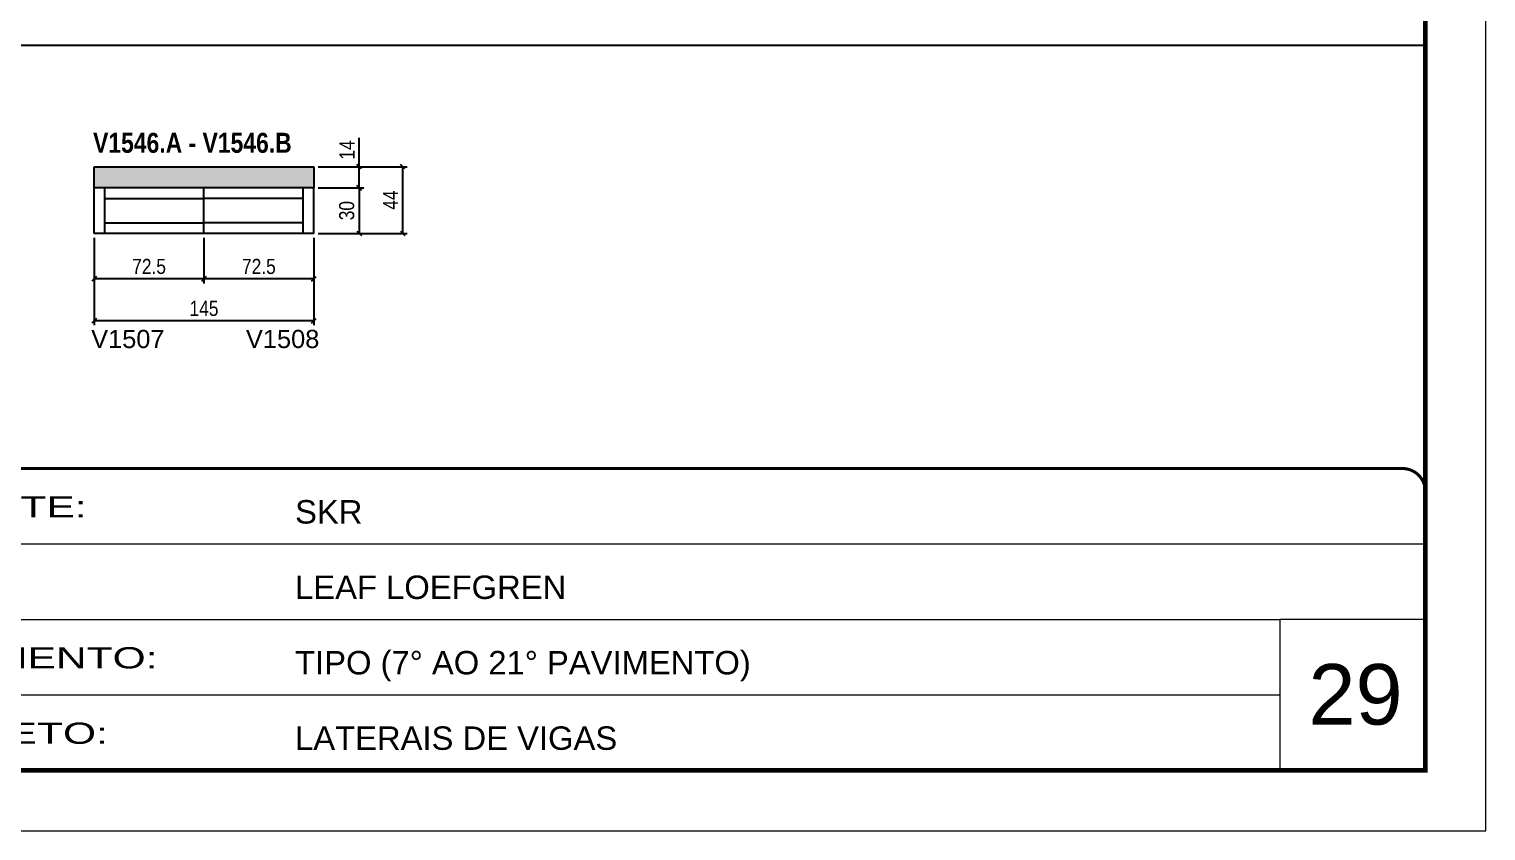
# Model space of a CAD drawing. Extents: x 3309 to 9563, y -2522 to 14608.
# Drawn here: x 3832 to 4794, y 5518 to 6047 of the extents above; entities that cross this region are included whole.
import ezdxf

# ---------------------------------------------------------------- set-up
doc = ezdxf.new("R2010")
doc.units = 0
doc.linetypes.add('CONTINUO', pattern=[0])
doc.linetypes.add('DASHED', pattern=[0.75, 0.5, -0.25])
for name, color, linetype in [('5', 5, 'Continuous'), ('COTA', 241, 'Continuous'), ('NOMENCLATURA', 7, 'Continuous'), ('Painéis', 200, 'Continuous'), ('SARR_2.2x7', 40, 'Continuous')]:
    doc.layers.add(name, color=color, linetype=linetype)
for name, color, linetype, lineweight in [('CARIMBO', 255, 'Continuous', 9), ('Folhas', 255, 'Continuous', 9), ('SARRAFO DE PRESSAO', 251, 'DASHED', 9)]:
    doc.layers.add(name, color=color, linetype=linetype, lineweight=lineweight)
doc.styles.add('ARIAL', font='arial.ttf')
doc.styles.add('COTA TECNICA', font='techl___.ttf', dxfattribs={"height": 10})
doc.styles.get("Standard").update_dxf_attribs({"font": 'arial.ttf'})
doc.styles.add('TECNICA', font='techb___.ttf', dxfattribs={"height": 10})
doc.styles.add('Tecnologia', font='')
doc.styles.get('Tecnologia').set_extended_font_data('Forgotten Futurist')
doc.dimstyles.new('PAINEL', dxfattribs={"dimtxt": 10, "dimasz": 3, "dimexe": 3, "dimexo": 3, "dimgap": 3, "dimtad": 1, "dimdec": 1, "dimzin": 12, "dimdsep": 46, "dimtxsty": 'COTA TECNICA', "dimblk1": 'OBLIQUE', "dimblk2": 'OBLIQUE', "dimsah": 1, "dimcen": 0.9, "dimclrd": 4, "dimclre": 4, "dimclrt": 240, "dimadec": 1, "dimazin": 3, "dimtfac": 1, "dimtdec": 1, "dimtmove": 0, "dimatfit": 3, "dimfxl": 1, "dimtolj": 1, "dimtzin": 12, "dimarcsym": 0})

# ---------------------------------------------------------------- blocks, each defined once
blk = doc.blocks.new('9999999999')
at = {"color": 30, "linetype": 'CONTINUO'}
for p, q in [((98564.56, 34379.64), (99583.98, 34379.64)), ((98564.56, 34329.83), (99487.98, 34329.83)), ((99583.98, 34329.83), (99487.98, 34329.83)), ((99487.98, 34329.83), (99487.98, 34230.21)), ((98564.56, 34280.02), (99487.98, 34280.02))]:
    blk.add_line(p, q, dxfattribs=at)
at = {"color": 30, "linetype": 'CONTINUO', "const_width": 2}
blk.add_lwpolyline([(99583.98, 34230.21), (99583.98, 34414.45, 0.414214), (99568.98, 34429.45), (98228.98, 34429.45, 0.414214), (98213.98, 34414.45), (98213.98, 34245.21, 0.414214), (98228.98, 34230.21), (99583.98, 34230.21)], format="xyb", dxfattribs=at)
at = {"layer": 'Folhas'}
blk.add_lwpolyline([(98138.98, 34190.21), (99623.98, 34190.21), (99623.98, 35240.21), (98138.98, 35240.21)], close=True, dxfattribs=at)
at = {"layer": 'Folhas', "color": 30, "const_width": 3}
blk.add_lwpolyline([(98213.98, 34230.21), (99583.98, 34230.21), (99583.98, 35200.21), (98213.98, 35200.21)], close=True, dxfattribs=at)
at = {"color": 7, "linetype": 'Continuous', "ltscale": 5, "style": 'ARIAL'}
for s, height, p in [('SKR', 15.483, (98837.68, 34393.13)), ('LEAF LOEFGREN', 15.4829, (98837.68, 34343.32)), ('TIPO (7° AO 21° PAVIMENTO)', 15.4829, (98837.68, 34293.51)), ('LATERAIS DE VIGAS', 15.4829, (98837.68, 34243.7))]:
    blk.add_text(s, height=height, dxfattribs=at).set_placement(p)
at = {"layer": 'Folhas', "color": 7, "style": 'Tecnologia', "width": 1.5}
for s, p in [('CLIENTE:', (98573.65, 34397.17)), ('PAVIMENTO:', (98573.65, 34297.5)), ('PROJETO:', (98573.65, 34247.69))]:
    blk.add_text(s, height=14, dxfattribs=at).set_placement(p)
blk = doc.blocks.new('_Oblique')
at = {"color": 0, "linetype": 'ByBlock', "lineweight": -2}
blk.add_line((-0.5, -0.5), (0.5, 0.5), dxfattribs=at)
blk = doc.blocks.new('*D2673')
at = {"layer": 'COTA', "color": 4, "linetype": 'ByBlock', "lineweight": -2, "transparency": 16777216}
for p, q in [((3947.93, 5909.39), (3947.93, 5879.38)), ((4020.43, 5909.39), (4020.43, 5879.38)), ((4020.43, 5882.38), (3947.93, 5882.38))]:
    blk.add_line(p, q, dxfattribs=at)
at = {"layer": 'Defpoints', "color": 0, "linetype": 'ByBlock', "transparency": 16777216}
for p in [(3947.93, 5912.39), (4020.43, 5912.39), (3947.93, 5882.38)]:
    blk.add_point(p, dxfattribs=at)
at = {"layer": 'COTA', "color": 4, "linetype": 'ByBlock', "lineweight": -2, "transparency": 16777216, "xscale": 3, "yscale": 3, "zscale": 3, "rotation": 180}
blk.add_blockref('_Oblique', (3947.93, 5882.38), dxfattribs=at)
at = {"layer": 'COTA', "color": 4, "linetype": 'ByBlock', "lineweight": -2, "transparency": 16777216, "xscale": 3, "yscale": 3, "zscale": 3}
blk.add_blockref('_Oblique', (4020.43, 5882.38), dxfattribs=at)
at = {"layer": 'COTA', "color": 240, "linetype": 'ByBlock', "transparency": 16777216, "insert": (3984.18, 5890.49), "char_height": 10, "attachment_point": 5, "style": 'COTA TECNICA'}
blk.add_mtext('\\A1;72.5', dxfattribs=at)
blk = doc.blocks.new('*D2674')
at = {"layer": 'COTA', "color": 4, "linetype": 'ByBlock', "lineweight": -2, "transparency": 16777216}
for p, q in [((3875.43, 5909.39), (3875.43, 5879.38)), ((3947.93, 5909.39), (3947.93, 5879.38)), ((3947.93, 5882.38), (3875.43, 5882.38))]:
    blk.add_line(p, q, dxfattribs=at)
at = {"layer": 'Defpoints', "color": 0, "linetype": 'ByBlock', "transparency": 16777216}
for p in [(3875.43, 5912.39), (3947.93, 5912.39), (3875.43, 5882.38)]:
    blk.add_point(p, dxfattribs=at)
at = {"layer": 'COTA', "color": 4, "linetype": 'ByBlock', "lineweight": -2, "transparency": 16777216, "xscale": 3, "yscale": 3, "zscale": 3, "rotation": 180}
blk.add_blockref('_Oblique', (3875.43, 5882.38), dxfattribs=at)
at = {"layer": 'COTA', "color": 4, "linetype": 'ByBlock', "lineweight": -2, "transparency": 16777216, "xscale": 3, "yscale": 3, "zscale": 3}
blk.add_blockref('_Oblique', (3947.93, 5882.38), dxfattribs=at)
at = {"layer": 'COTA', "color": 240, "linetype": 'ByBlock', "transparency": 16777216, "insert": (3911.68, 5890.49), "char_height": 10, "attachment_point": 5, "style": 'COTA TECNICA'}
blk.add_mtext('\\A1;72.5', dxfattribs=at)
blk = doc.blocks.new('*D2675')
at = {"layer": 'COTA', "color": 4, "linetype": 'ByBlock', "lineweight": -2, "transparency": 16777216}
for p, q in [((3875.43, 5909.39), (3875.43, 5851.67)), ((4020.43, 5909.39), (4020.43, 5851.67)), ((4020.43, 5854.67), (3875.43, 5854.67))]:
    blk.add_line(p, q, dxfattribs=at)
at = {"layer": 'Defpoints', "color": 0, "linetype": 'ByBlock', "transparency": 16777216}
for p in [(3875.43, 5912.39), (4020.43, 5912.39), (3875.43, 5854.67)]:
    blk.add_point(p, dxfattribs=at)
at = {"layer": 'COTA', "color": 4, "linetype": 'ByBlock', "lineweight": -2, "transparency": 16777216, "xscale": 3, "yscale": 3, "zscale": 3, "rotation": 180}
blk.add_blockref('_Oblique', (3875.43, 5854.67), dxfattribs=at)
at = {"layer": 'COTA', "color": 4, "linetype": 'ByBlock', "lineweight": -2, "transparency": 16777216, "xscale": 3, "yscale": 3, "zscale": 3}
blk.add_blockref('_Oblique', (4020.43, 5854.67), dxfattribs=at)
at = {"layer": 'COTA', "color": 240, "linetype": 'ByBlock', "transparency": 16777216, "insert": (3947.93, 5862.78), "char_height": 10, "attachment_point": 5, "style": 'COTA TECNICA'}
blk.add_mtext('\\A1;145', dxfattribs=at)
blk = doc.blocks.new('*D2676')
at = {"layer": 'COTA', "color": 4, "lineweight": -2, "transparency": 16777216}
for p, q in [((4023.43, 5942.39), (4053.42, 5942.39)), ((4050.42, 5942.39), (4050.42, 5912.39)), ((4023.43, 5912.39), (4053.42, 5912.39))]:
    blk.add_line(p, q, dxfattribs=at)
at = {"layer": 'Defpoints', "color": 0, "transparency": 16777216}
for p in [(4020.43, 5942.39), (4020.43, 5912.39), (4050.42, 5912.39)]:
    blk.add_point(p, dxfattribs=at)
at = {"layer": 'COTA', "color": 4, "lineweight": -2, "transparency": 16777216, "xscale": 3, "yscale": 3, "zscale": 3}
for p, rotation in [((4050.42, 5942.39), 90), ((4050.42, 5912.39), 270)]:
    blk.add_blockref('_Oblique', p, dxfattribs=dict(at, rotation=rotation))
at = {"layer": 'COTA', "color": 240, "transparency": 16777216, "insert": (4042.21, 5927.39), "char_height": 10, "attachment_point": 5, "rotation": 90, "style": 'COTA TECNICA'}
blk.add_mtext('\\A1;30', dxfattribs=at)
blk = doc.blocks.new('*D2677')
at = {"layer": 'COTA', "color": 4, "lineweight": -2, "transparency": 16777216}
for p, q in [((4050.42, 5956.39), (4050.42, 5975.51)), ((4023.43, 5956.39), (4053.42, 5956.39)), ((4050.42, 5942.39), (4050.42, 5956.39)), ((4023.43, 5942.39), (4053.42, 5942.39))]:
    blk.add_line(p, q, dxfattribs=at)
at = {"layer": 'Defpoints', "color": 0, "transparency": 16777216}
for p in [(4020.43, 5956.39), (4050.42, 5956.39), (4020.43, 5942.39)]:
    blk.add_point(p, dxfattribs=at)
at = {"layer": 'COTA', "color": 4, "lineweight": -2, "transparency": 16777216, "xscale": 3, "yscale": 3, "zscale": 3}
for p, rotation in [((4050.42, 5956.39), 90), ((4050.42, 5942.39), 270)]:
    blk.add_blockref('_Oblique', p, dxfattribs=dict(at, rotation=rotation))
at = {"layer": 'COTA', "color": 240, "transparency": 16777216, "insert": (4042.35, 5967.45), "char_height": 10, "attachment_point": 5, "rotation": 90, "style": 'COTA TECNICA'}
blk.add_mtext('\\A1;14', dxfattribs=at)
blk = doc.blocks.new('*D2678')
at = {"layer": 'COTA', "color": 4, "lineweight": -2, "transparency": 16777216}
for p, q in [((4023.43, 5956.39), (4082.15, 5956.39)), ((4079.15, 5912.39), (4079.15, 5956.39)), ((4023.43, 5912.39), (4082.15, 5912.39))]:
    blk.add_line(p, q, dxfattribs=at)
at = {"layer": 'Defpoints', "color": 0, "transparency": 16777216}
for p in [(4020.43, 5956.39), (4079.15, 5956.39), (4020.43, 5912.39)]:
    blk.add_point(p, dxfattribs=at)
at = {"layer": 'COTA', "color": 4, "lineweight": -2, "transparency": 16777216, "xscale": 3, "yscale": 3, "zscale": 3}
for p, rotation in [((4079.15, 5956.39), 90), ((4079.15, 5912.39), 270)]:
    blk.add_blockref('_Oblique', p, dxfattribs=dict(at, rotation=rotation))
at = {"layer": 'COTA', "color": 240, "transparency": 16777216, "insert": (4071.08, 5934.39), "char_height": 10, "attachment_point": 5, "rotation": 90, "style": 'COTA TECNICA'}
blk.add_mtext('\\A1;44', dxfattribs=at)

msp = doc.modelspace()

# ---------------------------------------------------------------- hatches: boundary and pattern name
at = {"layer": 'COTA'}
h = msp.add_hatch(dxfattribs=at)
h.set_pattern_fill('AR-CONC', color=256, scale=0.03)
h.set_pattern_definition([(50, (433.7794, -4653.2173), (5.46554, -0.4781726), [0.5715, -6.2865]), (355, (433.7794, -4653.2173), (-1.0573026, 5.7317054), [0.4572, -5.0292175]), (100.451445, (434.235, -4653.257), (4.4082374, 5.2535326), [0.4857003, -5.3427073]), (46.1842, (433.7794, -4651.6933), (8.1323712, -1.26127), [0.85725, -9.42975]), (96.63556, (434.457, -4651.7985), (7.122124, 7.422784), [0.728551, -8.014068]), (351.18415, (433.7794, -4651.693), (7.122124, 7.422784), [0.685799, -7.543792]), (21, (434.5414, -4652.0743), (4.5484317, -3.067956), [0.5715, -6.2865]), (326, (434.5414, -4652.0743), (1.8540609, 5.525639), [0.4572, -5.0292]), (71.451445, (434.9205, -4652.33), (6.4024926, 2.457683), [0.4857003, -5.342698]), (37.5, (433.7794, -4653.2173), (0.0926581, 2.53665117), [0, -4.96824, 0, -5.1054, 0, -5.04825]), (7.5, (433.7794, -4653.2173), (2.0045899, 3.00541724), [0, -2.91084, 0, -4.85394, 0, -1.92405]), (327.5, (432.0802, -4653.2173), (4.06771786, -0.17186232), [0, -1.905, 0, -5.9436, 0, -7.8867]), (317.5, (431.3182, -4653.2173), (4.4438754, 0.7627947), [0, -2.4765, 0, -3.94716, 0, -5.6007])])
h.paths.add_polyline_path([(3875.43, 5956.39), (3875.43, 5942.39), (4020.43, 5942.39), (4020.43, 5956.39)])

# ---------------------------------------------------------------- linework, layer by layer
for p, q in [((3384.37, 6036.74), (4754.37, 6036.74)), ((3875.43, 5942.39), (3875.43, 5956.39)), ((3875.43, 5956.39), (4020.43, 5956.39)), ((4020.43, 5956.39), (4020.43, 5942.39))]:
    msp.add_line(p, q, dxfattribs=at)
at = {"layer": 'Painéis', "linetype": 'ByBlock'}
for p, q in [((4020.43, 5942.39), (3875.43, 5942.39)), ((3875.43, 5912.39), (3875.43, 5942.39)), ((3947.93, 5912.39), (3947.93, 5942.39)), ((4020.43, 5912.39), (4020.43, 5942.39)), ((4020.43, 5912.39), (3875.43, 5912.39))]:
    msp.add_line(p, q, dxfattribs=at)
at = {"layer": 'SARR_2.2x7', "linetype": 'Continuous'}
for p, q in [((3882.43, 5912.39), (3882.43, 5942.39)), ((3882.43, 5935.39), (3947.93, 5935.39)), ((4013.43, 5935.39), (3947.93, 5935.39)), ((4013.43, 5912.39), (4013.43, 5942.39)), ((3882.43, 5919.39), (3947.93, 5919.39)), ((4013.43, 5919.39), (3947.93, 5919.39))]:
    msp.add_line(p, q, dxfattribs=at)

# ---------------------------------------------------------------- block references
at = {"layer": 'SARRAFO DE PRESSAO', "color": 6, "linetype": 'ByBlock'}
msp.add_blockref('9999999999', (-94829.61, -28672.37), dxfattribs=at)

# ---------------------------------------------------------------- texts
at = {"layer": '5', "linetype": 'Continuous'}
for s, p in [('V1507', (3873.42, 5836.66)), ('V1508', (3975.63, 5836.66))]:
    msp.add_text(s, height=12, rotation=359.99996, dxfattribs=at).set_placement(p)
at = {"layer": 'CARIMBO', "style": 'ARIAL'}
msp.add_text('29', height=40, dxfattribs=at).set_placement((4677.23, 5587.98))
at = {"layer": 'NOMENCLATURA', "style": 'TECNICA'}
msp.add_text('V1546.A - V1546.B', height=13.2, dxfattribs=at).set_placement((3874.71, 5965.58))

# ---------------------------------------------------------------- dimensions: what is measured, and where the dimension line sits
at = {"layer": 'COTA'}
for base, p1, p2, picture, middle in [((4050.42, 5956.39), (4020.43, 5942.39), (4020.43, 5956.39), '*D2677', (4042.35, 5967.45)), ((4079.15, 5956.39), (4020.43, 5912.39), (4020.43, 5956.39), '*D2678', (4071.08, 5934.39)), ((4050.42, 5912.39), (4020.43, 5942.39), (4020.43, 5912.39), '*D2676', (4042.21, 5927.39))]:
    dim = msp.add_linear_dim(base=base, p1=p1, p2=p2, angle=90, dimstyle='PAINEL', dxfattribs=at)
    dim.commit()
    dim.dimension.update_dxf_attribs({"geometry": picture, "text_midpoint": middle})
at = {"layer": 'COTA', "linetype": 'ByBlock'}
dim = msp.add_linear_dim(base=(3875.43, 5882.38), p1=(3947.93, 5912.39), p2=(3875.43, 5912.39), angle=180, dimstyle='PAINEL', override={"dimtmove": 1}, dxfattribs=at)
dim.commit()
dim.dimension.update_dxf_attribs({"geometry": '*D2674', "text_midpoint": (3911.68, 5890.49)})
for base, p2, picture, middle in [((3875.43, 5854.67), (3875.43, 5912.39), '*D2675', (3947.93, 5862.78)), ((3947.93, 5882.38), (3947.93, 5912.39), '*D2673', (3984.18, 5890.49))]:
    dim = msp.add_linear_dim(base=base, p1=(4020.43, 5912.39), p2=p2, angle=180, dimstyle='PAINEL', dxfattribs=at)
    dim.commit()
    dim.dimension.update_dxf_attribs({"geometry": picture, "text_midpoint": middle})

doc.saveas('drawing.dxf')
